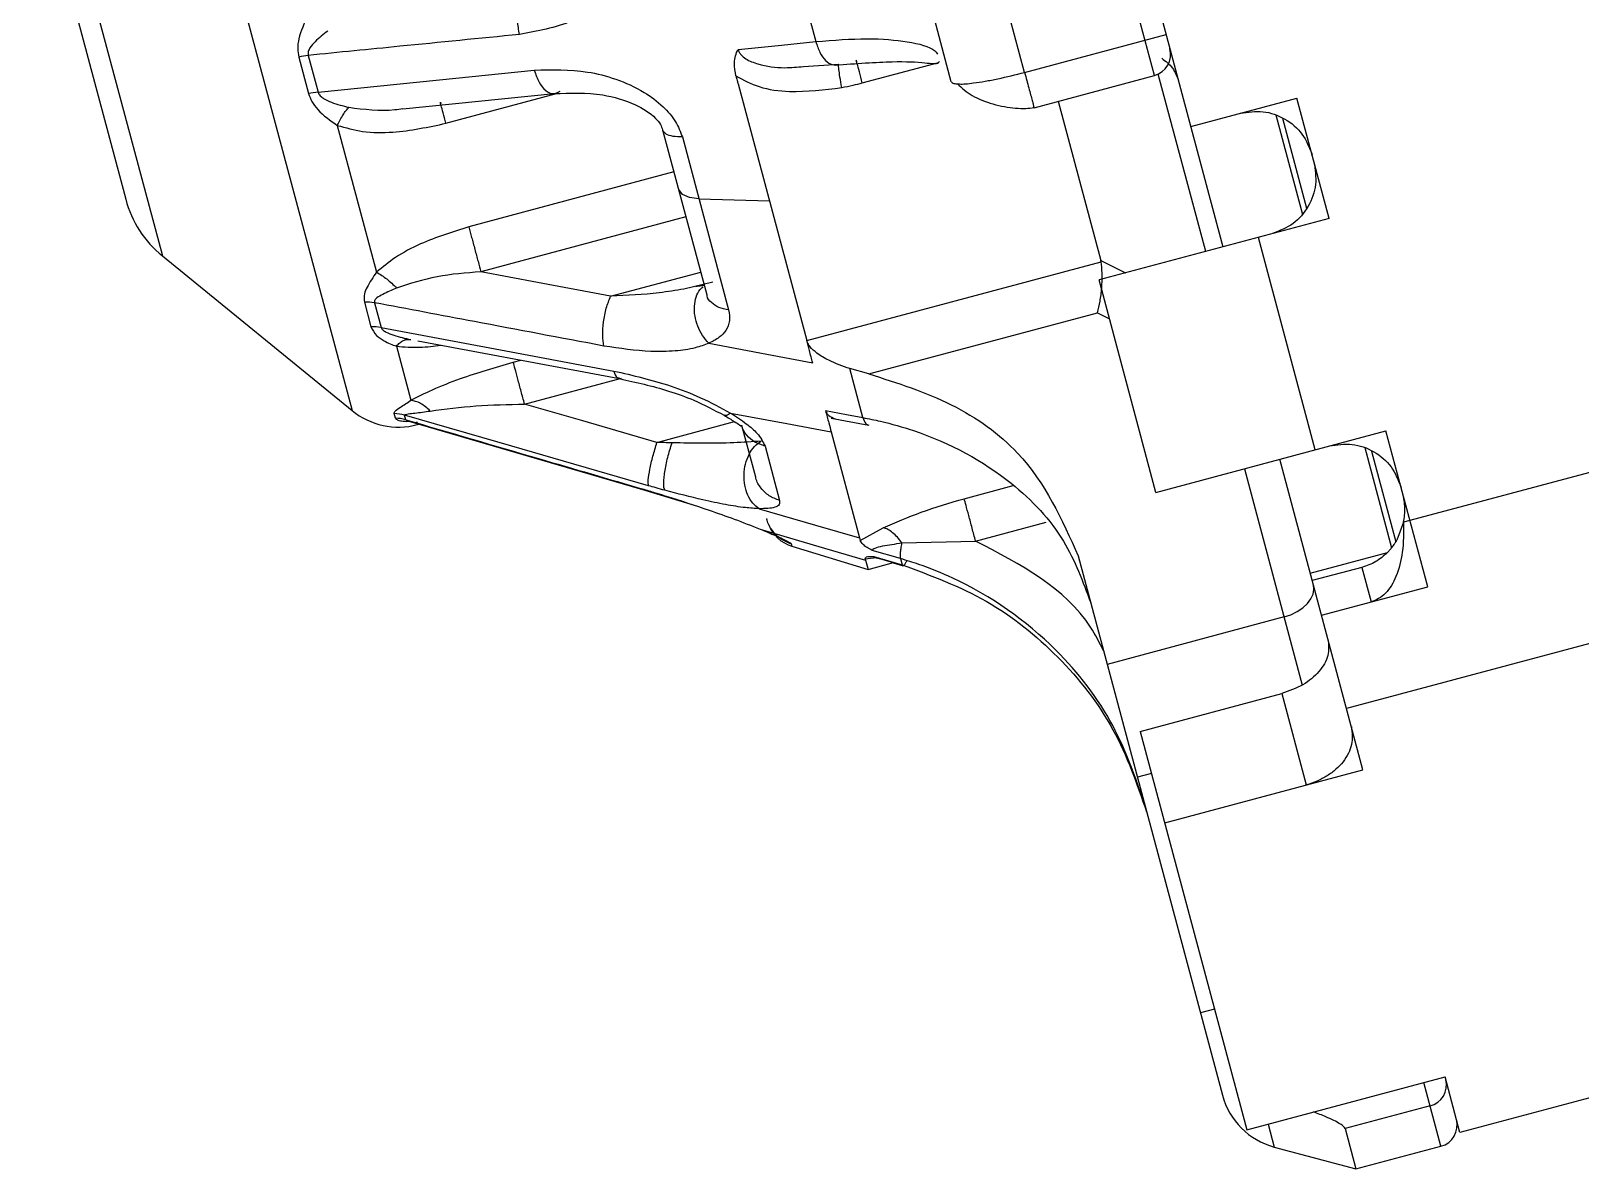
# Model space of a CAD drawing. Header units: inches. Extents: x -45.4 to 22.3, y -8.8 to 22.6.
# Drawn here: x 1.269 to 2.102, y 9.435 to 10.046 of the extents above; entities that cross this region are included whole.
import ezdxf

# ---------------------------------------------------------------- set-up
doc = ezdxf.new("R2010")
doc.units = ezdxf.units.IN
doc.header["$MEASUREMENT"] = 0

msp = doc.modelspace()

# ---------------------------------------------------------------- linework, layer by layer
at = {"color": 7, "linetype": 'Continuous', "lineweight": 25}
for p, q in [((1.76739, 10.46293), (1.90989, 9.93049)), ((1.87303, 10.02251), (1.78143, 10.3648)), ((1.80329, 10.02422), (1.72186, 10.32848)), ((1.7639, 10.01914), (1.68519, 10.3132)), ((1.31801, 10.30539), (1.4419, 9.8425)), ((1.2712, 10.18252), (1.33998, 9.92556)), ((1.26934, 10.14623), (1.32024, 9.95607)), ((1.68591, 10.05999), (1.69105, 10.04078)), ((1.80329, 10.02422), (1.87935, 10.04458)), ((1.41323, 10.03242), (1.41848, 10.01281)), ((1.41834, 10.03334), (1.42364, 10.01355)), ((1.71607, 10.01854), (1.75713, 10.02953)), ((1.68446, 10.02736), (1.70338, 10.02853)), ((1.80838, 10.00521), (1.87303, 10.02251)), ((1.90063, 9.92801), (1.87513, 10.02329)), ((1.46918, 10.00456), (1.5504, 10.01281)), ((1.49234, 9.99686), (1.55179, 10.01277)), ((1.64933, 10.01796), (1.68621, 9.88017)), ((1.82133, 10.00868), (1.84423, 9.92312)), ((1.89259, 9.99514), (1.94963, 10.01041)), ((1.96694, 9.94576), (1.94963, 10.01041)), ((2.8535, 10.00904), (2.00696, 9.78248)), ((1.43394, 9.9957), (1.45504, 9.91685)), ((1.93821, 10.00141), (1.95254, 9.94785)), ((1.94187, 9.99953), (1.95478, 9.9513)), ((1.60877, 9.99335), (1.63252, 9.90461)), ((1.61938, 9.98951), (1.64425, 9.89658)), ((1.61483, 9.97072), (1.50461, 9.94122)), ((1.62828, 9.95627), (1.66614, 9.95515)), ((1.62129, 9.94657), (1.51107, 9.91707)), ((1.96694, 9.94576), (1.84334, 9.91268)), ((1.95944, 9.82148), (1.92891, 9.93558)), ((1.33998, 9.92556), (1.4419, 9.8425)), ((1.68621, 9.88017), (1.84437, 9.9225)), ((1.84423, 9.92312), (1.85748, 9.91646)), ((1.58081, 9.90399), (1.62922, 9.91695)), ((1.87387, 9.79858), (1.84334, 9.91268)), ((2.86111, 9.91929), (1.97627, 9.68248)), ((1.63567, 9.91156), (1.62017, 9.90774)), ((1.44848, 9.90073), (1.45202, 9.8875)), ((1.4539, 9.90047), (1.45748, 9.88712)), ((1.71958, 9.86221), (1.84241, 9.89509)), ((1.84241, 9.89509), (1.84892, 9.8918)), ((1.47135, 9.88072), (1.46838, 9.88175)), ((1.47713, 9.87997), (1.58564, 9.85966)), ((1.46568, 9.87708), (1.47345, 9.84805)), ((1.52853, 9.86852), (1.53254, 9.8696)), ((1.71638, 9.83876), (1.70935, 9.86505)), ((1.71958, 9.86221), (1.70935, 9.86505)), ((1.53455, 9.846), (1.58666, 9.85995)), ((1.46516, 9.8384), (1.4645, 9.84086)), ((1.47074, 9.83758), (1.47007, 9.84006)), ((1.47113, 9.83727), (1.59919, 9.79982)), ((1.6994, 9.83837), (1.71949, 9.83461)), ((1.47651, 9.83662), (1.47695, 9.83499)), ((1.47695, 9.83499), (1.47798, 9.83527)), ((1.60574, 9.82541), (1.64741, 9.83656)), ((1.65122, 9.83475), (1.65868, 9.80689)), ((1.69937, 9.83102), (1.71458, 9.77417)), ((1.87387, 9.79858), (1.99747, 9.83166)), ((2.01989, 9.74789), (1.99747, 9.83166)), ((1.66383, 9.82343), (1.67164, 9.79426)), ((1.98605, 9.82266), (2.00048, 9.76873)), ((1.98971, 9.82078), (2.00276, 9.77204)), ((1.98507, 9.64958), (1.94043, 9.81639)), ((1.92141, 9.8113), (1.95253, 9.69503)), ((1.59919, 9.79982), (1.61089, 9.79634)), ((1.59919, 9.79982), (1.62573, 9.79165)), ((1.77085, 9.79517), (1.79719, 9.80222)), ((1.71495, 9.77279), (1.72732, 9.77955)), ((1.77696, 9.77236), (1.81495, 9.78253)), ((2.00696, 9.78248), (2.00325, 9.77288)), ((1.6779, 9.77087), (1.67821, 9.76969)), ((1.73736, 9.77139), (1.77696, 9.77236)), ((1.67821, 9.76969), (1.71913, 9.75717)), ((1.71778, 9.76221), (1.71913, 9.75717)), ((1.73666, 9.76297), (1.72135, 9.7674)), ((1.72223, 9.76411), (1.73756, 9.75963)), ((1.7228, 9.76372), (1.73817, 9.75923)), ((1.73666, 9.76297), (1.73756, 9.75963)), ((1.83206, 9.76445), (1.90961, 9.4747)), ((1.95681, 9.75519), (1.99833, 9.7663)), ((1.71913, 9.75717), (1.73275, 9.76081)), ((1.73262, 9.76078), (1.73805, 9.75919)), ((1.98451, 9.75827), (1.95789, 9.75115)), ((1.98451, 9.75827), (1.98947, 9.73975)), ((1.96285, 9.73262), (2.01989, 9.74789)), ((1.94274, 9.73163), (1.84766, 9.70618)), ((1.86545, 9.67015), (1.94152, 9.6905)), ((1.94152, 9.6905), (1.95465, 9.64143)), ((2.88135, 9.68054), (2.03725, 9.45462)), ((1.86545, 9.67015), (1.92273, 9.45613)), ((1.87149, 9.64757), (1.86389, 9.64553)), ((1.87859, 9.62108), (1.98507, 9.64958)), ((1.90537, 9.521), (1.89776, 9.51896)), ((1.92273, 9.45613), (2.02922, 9.48463)), ((2.02699, 9.44729), (2.01781, 9.48157)), ((2.03725, 9.45462), (2.02922, 9.48463)), ((2.02119, 9.46895), (1.97555, 9.45674)), ((1.93414, 9.45918), (1.93744, 9.44685)), ((1.97555, 9.45674), (1.98135, 9.43507)), ((1.93744, 9.44685), (1.98135, 9.43507)), ((1.98135, 9.43507), (2.02699, 9.44729))]:
    msp.add_line(p, q, dxfattribs=at)
at = {"color": 7, "linetype": 'Continuous', "lineweight": 25, "flags": 128}
for points in [[(1.64932, 10.03653), (1.67269, 10.03891), (1.69105, 10.04078)], [(1.42364, 10.01355), (1.48894, 10.02021), (1.53982, 10.02539)], [(1.62828, 9.95627), (1.62316, 9.95697), (1.61941, 9.95868), (1.61739, 9.96121), (1.61727, 9.96161)], [(1.58081, 9.90399), (1.54161, 9.91135), (1.51107, 9.91707)], [(1.45748, 9.88712), (1.52741, 9.87407), (1.58254, 9.86377)], [(1.63367, 9.87867), (1.66477, 9.8728), (1.68943, 9.86815)], [(1.60574, 9.82541), (1.56586, 9.83695), (1.53455, 9.846)], [(1.60116, 9.80216), (1.52768, 9.82341), (1.47007, 9.84006)], [(1.64522, 9.8412), (1.67548, 9.83551), (1.69937, 9.83102)], [(1.69629, 9.84251), (1.70754, 9.84041), (1.71638, 9.83876)], [(1.66073, 9.78977), (1.69086, 9.78104), (1.71458, 9.77417)], [(1.66111, 9.77885), (1.69275, 9.76956), (1.71778, 9.76221)], [(1.94274, 9.73163), (1.94638, 9.73285), (1.94976, 9.7345), (1.95275, 9.73651), (1.95522, 9.7388), (1.95709, 9.74129), (1.95828, 9.74387), (1.95875, 9.74646), (1.95848, 9.74894)]]:
    msp.add_lwpolyline(points, dxfattribs=at)
at = {"color": 7, "linetype": 'Continuous', "lineweight": 25}
for centre, radius, start, end in [((1.86998, 10.03392), 0.01181, 284.98345, 14.98345), ((1.42976, 9.95497), 0.0792, 98.29132, 102.05092), ((1.42909, 9.9573), 0.05651, 95.53674, 100.82514), ((1.37728, 9.97134), 0.05906, 194.98345, 230.8225), ((1.45005, 9.87681), 0.02397, 80.73871, 93.7594), ((1.45318, 9.86472), 0.02281, 79.13535, 92.91979), ((1.46677, 9.87302), 0.03937, 230.8225, 284.98345), ((1.46448, 9.82087), 0.01999, 73.77061, 89.95965), ((1.46509, 9.81851), 0.01988, 73.50023, 89.80362), ((1.68397, 9.78851), 0.01969, 202.27781, 252.98345), ((2.01834, 9.48024), 0.01164, 284.15209, 14.12723), ((1.94764, 9.48488), 0.03937, 194.98345, 254.98345), ((2.02393, 9.4587), 0.01181, 284.98345, 14.98345)]:
    msp.add_arc(centre, radius, start, end, dxfattribs=at)
for points, knots in [([(1.59026, 10.09833), (1.59078, 10.09523), (1.59188, 10.08865), (1.58937, 10.07844), (1.58321, 10.0679), (1.57309, 10.05862), (1.55614, 10.04895), (1.54153, 10.04632), (1.53185, 10.04458)], [0, 0, 0, 0, 0.091519, 0.194405, 0.321713, 0.494718, 0.665442, 1, 1, 1, 1]), ([(1.53185, 10.04458), (1.53141, 10.04704), (1.53052, 10.05196), (1.53107, 10.05932), (1.5329, 10.06557), (1.53505, 10.06784), (1.53612, 10.06898)], [0, 0, 0, 0, 0.249993, 0.5, 0.750007, 1, 1, 1, 1]), ([(1.41814, 10.0547), (1.41622, 10.0506), (1.41355, 10.04488), (1.41241, 10.0372), (1.41297, 10.03394), (1.41323, 10.03242)], [0, 0, 0, 0, 0.574655, 0.801739, 1, 1, 1, 1]), ([(1.42878, 10.04643), (1.42645, 10.04457), (1.42296, 10.0418), (1.41954, 10.0381), (1.41839, 10.03586), (1.41813, 10.03443), (1.41827, 10.0337), (1.41834, 10.03334)], [0, 0, 0, 0, 0.5048364, 0.7545795, 0.87814, 0.9393646, 1, 1, 1, 1]), ([(1.53185, 10.04458), (1.51042, 10.04245), (1.47258, 10.03868), (1.43475, 10.03496), (1.41834, 10.03334)], [0, 0, 0, 0, 0.5664434, 1, 1, 1, 1]), ([(1.69105, 10.04078), (1.70063, 10.04151), (1.71978, 10.04298), (1.741, 10.04095), (1.7536, 10.03786), (1.75602, 10.03466), (1.75651, 10.03402)], [0, 0, 0, 0, 0.307691, 0.615383, 0.923076, 1, 1, 1, 1]), ([(1.69105, 10.04078), (1.69174, 10.03872), (1.69312, 10.0346), (1.6963, 10.0303), (1.69988, 10.02788), (1.70222, 10.02831), (1.70338, 10.02853)], [0, 0, 0, 0, 0.249998, 0.499997, 0.750019, 1, 1, 1, 1]), ([(1.64818, 10.02228), (1.64773, 10.02463), (1.64703, 10.02836), (1.64772, 10.03321), (1.64879, 10.03543), (1.64932, 10.03653)], [0, 0, 0, 0, 0.464265, 0.735405, 1, 1, 1, 1]), ([(1.64932, 10.03653), (1.64949, 10.03603), (1.64985, 10.03502), (1.65116, 10.03322), (1.65435, 10.03063), (1.66234, 10.02778), (1.67298, 10.02626), (1.68109, 10.02703), (1.68446, 10.02736)], [0, 0, 0, 0, 0.042353, 0.085209, 0.173153, 0.356417, 0.73306, 1, 1, 1, 1]), ([(1.70164, 10.02816), (1.71256, 10.02894), (1.73273, 10.03039), (1.75009, 10.02961), (1.75657, 10.02837), (1.75745, 10.02995), (1.7576, 10.03021)], [0, 0, 0, 0, 0.370996, 0.685563, 0.947023, 1, 1, 1, 1]), ([(1.70498, 10.01605), (1.70466, 10.018), (1.70402, 10.02189), (1.70342, 10.0261), (1.70315, 10.02867), (1.70331, 10.02858), (1.70338, 10.02853)], [0, 0, 0, 0, 0.249997, 0.5, 0.750003, 1, 1, 1, 1]), ([(1.87695, 10.0318), (1.87905, 10.03019), (1.88328, 10.02696), (1.88514, 10.02198), (1.88607, 10.01948)], [0, 0, 0, 0, 0.498137, 1, 1, 1, 1]), ([(1.53982, 10.02539), (1.5493, 10.02567), (1.56375, 10.0261), (1.58381, 10.02093), (1.59776, 10.01475), (1.60869, 10.00665), (1.6161, 9.99821), (1.61833, 9.9923), (1.61938, 9.98951)], [0, 0, 0, 0, 0.325923, 0.496557, 0.671917, 0.801344, 0.906378, 1, 1, 1, 1]), ([(1.53982, 10.02539), (1.5406, 10.02311), (1.54217, 10.01854), (1.54585, 10.01412), (1.54993, 10.01218), (1.55241, 10.01342), (1.55365, 10.01405)], [0, 0, 0, 0, 0.2500005, 0.5000001, 0.7499996, 1, 1, 1, 1]), ([(1.64818, 10.02228), (1.64839, 10.02148), (1.64878, 10.02003), (1.64916, 10.0186), (1.64933, 10.01796)], [0, 0, 0, 0, 0.56, 1, 1, 1, 1]), ([(1.64818, 10.02228), (1.65221, 10.02014), (1.66108, 10.01541), (1.6808, 10.01302), (1.69566, 10.01489), (1.70498, 10.01605)], [0, 0, 0, 0, 0.236931, 0.521394, 1, 1, 1, 1]), ([(1.76746, 10.01804), (1.76774, 10.01801), (1.7695, 10.01782), (1.77455, 10.01825), (1.7819, 10.01939), (1.79096, 10.02112), (1.79841, 10.023), (1.80329, 10.02422)], [0, 0, 0, 0, 0.052589, 0.331721, 0.506565, 0.676419, 1, 1, 1, 1]), ([(1.41848, 10.01281), (1.41901, 10.01137), (1.42016, 10.00826), (1.42505, 10.00193), (1.43022, 9.9983), (1.43394, 9.9957)], [0, 0, 0, 0, 0.1969633, 0.4238797, 1, 1, 1, 1]), ([(1.42364, 10.01355), (1.42377, 10.01321), (1.42403, 10.01252), (1.42502, 10.01133), (1.42722, 10.00966), (1.43232, 10.00741), (1.43695, 10.00623), (1.44005, 10.00543)], [0, 0, 0, 0, 0.058915, 0.118952, 0.241846, 0.491909, 1, 1, 1, 1]), ([(1.5504, 10.01281), (1.55915, 10.0131), (1.57394, 10.01361), (1.59247, 10.00823), (1.60304, 10.00196), (1.60761, 9.99664), (1.60842, 9.99434), (1.60877, 9.99335)], [0, 0, 0, 0, 0.414172, 0.699792, 0.894015, 0.954459, 1, 1, 1, 1]), ([(1.70498, 10.01605), (1.70704, 10.01646), (1.71076, 10.01718), (1.71444, 10.01812), (1.71607, 10.01854)], [0, 0, 0, 0, 0.555173, 1, 1, 1, 1]), ([(1.7639, 10.01914), (1.76417, 10.01877), (1.76461, 10.01818), (1.76667, 10.01808), (1.76746, 10.01804)], [0, 0, 0, 0, 0.618567, 1, 1, 1, 1]), ([(1.76727, 10.01797), (1.76961, 10.0158), (1.77313, 10.01254), (1.78028, 10.0092), (1.78619, 10.00716), (1.7924, 10.00571), (1.79842, 10.00491), (1.80396, 10.0047), (1.80692, 10.00509), (1.80836, 10.00528)], [0, 0, 0, 0, 0.2578439, 0.3887208, 0.518772, 0.6464634, 0.770184, 0.8884321, 1, 1, 1, 1]), ([(1.43394, 9.9957), (1.43446, 9.99673), (1.4355, 9.99878), (1.43709, 10.00147), (1.43864, 10.00378), (1.43958, 10.00488), (1.44005, 10.00543)], [0, 0, 0, 0, 0.2499999, 0.5, 0.7500001, 1, 1, 1, 1]), ([(1.44005, 10.00543), (1.44841, 10.00439), (1.45823, 10.00317), (1.46773, 10.00458), (1.46915, 10.00479)], [0, 0, 0, 0, 0.850846, 1, 1, 1, 1]), ([(1.48944, 10.00772), (1.4894, 10.00786), (1.48918, 10.00866), (1.48935, 10.00804), (1.48949, 10.00753)], [0, 0, 0, 0, 0.175234, 1, 1, 1, 1]), ([(1.49234, 9.99686), (1.49182, 9.9988), (1.49078, 10.00269), (1.48975, 10.00654), (1.48953, 10.00736), (1.48944, 10.00772)], [0, 0, 0, 0, 0.35874, 0.71748, 1, 1, 1, 1]), ([(1.43394, 9.9957), (1.43843, 9.99445), (1.44811, 9.99176), (1.46808, 9.99169), (1.4829, 9.99485), (1.49234, 9.99686)], [0, 0, 0, 0, 0.238413, 0.514224, 1, 1, 1, 1]), ([(1.50461, 9.94122), (1.49582, 9.93846), (1.48206, 9.93414), (1.46534, 9.92543), (1.4583, 9.91957), (1.45504, 9.91685)], [0, 0, 0, 0, 0.485733, 0.761497, 1, 1, 1, 1]), ([(1.84241, 9.89509), (1.84291, 9.89706), (1.84392, 9.90108), (1.84471, 9.9073), (1.84499, 9.91243), (1.84501, 9.91748), (1.84462, 9.92052), (1.84437, 9.9225)], [0, 0, 0, 0, 0.237759, 0.482432, 0.622395, 0.755093, 1, 1, 1, 1]), ([(1.84437, 9.9225), (1.84435, 9.92261), (1.84431, 9.92282), (1.84426, 9.92303), (1.84423, 9.92312)], [0, 0, 0, 0, 0.560569, 1, 1, 1, 1]), ([(1.45504, 9.91685), (1.45319, 9.91414), (1.45049, 9.9102), (1.44812, 9.90496), (1.44835, 9.90224), (1.44848, 9.90073)], [0, 0, 0, 0, 0.493883, 0.718552, 1, 1, 1, 1]), ([(1.45504, 9.91685), (1.4569, 9.91573), (1.46062, 9.9135), (1.46407, 9.91007), (1.46579, 9.90836)], [0, 0, 0, 0, 0.5, 1, 1, 1, 1]), ([(1.51107, 9.91707), (1.5031, 9.91646), (1.48728, 9.91525), (1.47292, 9.91064), (1.46579, 9.90836)], [0, 0, 0, 0, 0.503997, 1, 1, 1, 1]), ([(1.46579, 9.90836), (1.46325, 9.90722), (1.45944, 9.90553), (1.4556, 9.90345), (1.45419, 9.90213), (1.45378, 9.90122), (1.45386, 9.90072), (1.4539, 9.90047)], [0, 0, 0, 0, 0.505691, 0.755594, 0.87886, 0.939689, 1, 1, 1, 1]), ([(1.57719, 9.8772), (1.5769, 9.87905), (1.57633, 9.88273), (1.57687, 9.89011), (1.57835, 9.8977), (1.57999, 9.9019), (1.58081, 9.90399)], [0, 0, 0, 0, 0.249993, 0.5, 0.750007, 1, 1, 1, 1]), ([(1.62017, 9.90774), (1.61579, 9.90703), (1.603, 9.90498), (1.58961, 9.90438), (1.58081, 9.90399)], [0, 0, 0, 0, 0.342877, 1, 1, 1, 1]), ([(1.63367, 9.87867), (1.63247, 9.88001), (1.63007, 9.88268), (1.62749, 9.88782), (1.62597, 9.89328), (1.62566, 9.89873), (1.62662, 9.90361), (1.62828, 9.90718), (1.62991, 9.90849), (1.63047, 9.90894)], [0, 0, 0, 0, 0.153156, 0.306312, 0.459464, 0.612614, 0.765764, 0.918916, 1, 1, 1, 1]), ([(1.63101, 9.90964), (1.63053, 9.9096), (1.62948, 9.9095), (1.62758, 9.9092), (1.62656, 9.90904)], [0, 0, 0, 0, 0.463717, 1, 1, 1, 1]), ([(1.64425, 9.89658), (1.64239, 9.89695), (1.63867, 9.89768), (1.63481, 9.90043), (1.63274, 9.90288), (1.63265, 9.90444), (1.63264, 9.90463)], [0, 0, 0, 0, 0.31904, 0.63808, 0.957121, 1, 1, 1, 1]), ([(1.57719, 9.8772), (1.55399, 9.88157), (1.5129, 9.88931), (1.47181, 9.89708), (1.4539, 9.90047)], [0, 0, 0, 0, 0.564345, 1, 1, 1, 1]), ([(1.64425, 9.89658), (1.64455, 9.89462), (1.64517, 9.89051), (1.64302, 9.88559), (1.6392, 9.8815), (1.63561, 9.87967), (1.63367, 9.87867)], [0, 0, 0, 0, 0.235182, 0.492063, 0.724629, 1, 1, 1, 1]), ([(1.45202, 9.8875), (1.45287, 9.88589), (1.4544, 9.88301), (1.4596, 9.87943), (1.46343, 9.87795), (1.46568, 9.87708)], [0, 0, 0, 0, 0.342199, 0.613992, 1, 1, 1, 1]), ([(1.45748, 9.88712), (1.45757, 9.8869), (1.45776, 9.88644), (1.45865, 9.88558), (1.46077, 9.88428), (1.46577, 9.8823), (1.47033, 9.88132), (1.47338, 9.88067)], [0, 0, 0, 0, 0.059173, 0.1193012, 0.2419711, 0.4921974, 1, 1, 1, 1]), ([(1.46568, 9.87708), (1.4663, 9.87773), (1.46754, 9.87904), (1.46951, 9.88024), (1.47149, 9.88088), (1.47275, 9.88074), (1.47338, 9.88067)], [0, 0, 0, 0, 0.25, 0.5, 0.75, 1, 1, 1, 1]), ([(1.63367, 9.87867), (1.63126, 9.87779), (1.62574, 9.87575), (1.61517, 9.87432), (1.59902, 9.87392), (1.58574, 9.87592), (1.57719, 9.8772)], [0, 0, 0, 0, 0.157559, 0.36153, 0.589014, 1, 1, 1, 1]), ([(1.68943, 9.86815), (1.68884, 9.87036), (1.68778, 9.87431), (1.68669, 9.87838), (1.68621, 9.88017)], [0, 0, 0, 0, 0.559998, 1, 1, 1, 1]), ([(1.70935, 9.86505), (1.70553, 9.86639), (1.69937, 9.86855), (1.69209, 9.87283), (1.68845, 9.8761), (1.6868, 9.87848), (1.68641, 9.87961), (1.68621, 9.88017)], [0, 0, 0, 0, 0.411789, 0.663715, 0.841993, 0.921816, 1, 1, 1, 1]), ([(1.46568, 9.87708), (1.46987, 9.87674), (1.47752, 9.87612), (1.48585, 9.87716), (1.48962, 9.87763)], [0, 0, 0, 0, 0.547245, 1, 1, 1, 1]), ([(1.47345, 9.84805), (1.47721, 9.84996), (1.4853, 9.85408), (1.50393, 9.86136), (1.51894, 9.86573), (1.52853, 9.86852)], [0, 0, 0, 0, 0.238034, 0.513468, 1, 1, 1, 1]), ([(1.58254, 9.86377), (1.59277, 9.86142), (1.60834, 9.85784), (1.6297, 9.84961), (1.63994, 9.84406), (1.64522, 9.8412)], [0, 0, 0, 0, 0.481359, 0.732306, 1, 1, 1, 1]), ([(1.58254, 9.86377), (1.58305, 9.86232), (1.58382, 9.86015), (1.58514, 9.86007), (1.58558, 9.86005)], [0, 0, 0, 0, 0.666667, 1, 1, 1, 1]), ([(1.71958, 9.86221), (1.73487, 9.85735), (1.76544, 9.84762), (1.809, 9.81606), (1.82332, 9.78401), (1.83206, 9.76445)], [0, 0, 0, 0, 0.280485, 0.560995, 1, 1, 1, 1]), ([(1.58564, 9.85966), (1.59445, 9.8577), (1.60784, 9.85473), (1.6268, 9.8479), (1.63644, 9.84282), (1.64181, 9.83999)], [0, 0, 0, 0, 0.459868, 0.699088, 1, 1, 1, 1]), ([(1.4645, 9.84086), (1.46461, 9.84135), (1.46487, 9.84242), (1.46821, 9.84451), (1.4715, 9.84673), (1.47345, 9.84805)], [0, 0, 0, 0, 0.251635, 0.557759, 1, 1, 1, 1]), ([(1.48388, 9.84227), (1.48304, 9.84306), (1.48137, 9.84463), (1.4787, 9.84636), (1.47602, 9.8476), (1.47431, 9.8479), (1.47345, 9.84805)], [0, 0, 0, 0, 0.25, 0.5, 0.75, 1, 1, 1, 1]), ([(1.48388, 9.84227), (1.49198, 9.84331), (1.50827, 9.84541), (1.52575, 9.8458), (1.53455, 9.846)], [0, 0, 0, 0, 0.496737, 1, 1, 1, 1]), ([(1.47334, 9.83662), (1.47192, 9.83656), (1.46935, 9.83645), (1.46625, 9.83727), (1.46555, 9.838), (1.46516, 9.8384)], [0, 0, 0, 0, 0.3562577, 0.6431355, 1, 1, 1, 1]), ([(1.47007, 9.84006), (1.47009, 9.84015), (1.47014, 9.84031), (1.47077, 9.84055), (1.47248, 9.84085), (1.4769, 9.84124), (1.48108, 9.84185), (1.48388, 9.84227)], [0, 0, 0, 0, 0.059065, 0.119323, 0.242565, 0.49244, 1, 1, 1, 1]), ([(1.47074, 9.83758), (1.4945, 9.83063), (1.53713, 9.81818), (1.57976, 9.80573), (1.59861, 9.80022)], [0, 0, 0, 0, 0.557623, 1, 1, 1, 1]), ([(1.47616, 9.83599), (1.47507, 9.83619), (1.47333, 9.83651), (1.47163, 9.83702), (1.47088, 9.83736), (1.47079, 9.83751), (1.47074, 9.83758)], [0, 0, 0, 0, 0.454899, 0.730542, 0.866017, 1, 1, 1, 1]), ([(1.64522, 9.8412), (1.64445, 9.84065), (1.64295, 9.83958), (1.64216, 9.8399), (1.64177, 9.84006)], [0, 0, 0, 0, 0.513148, 1, 1, 1, 1]), ([(1.64181, 9.83999), (1.64374, 9.83882), (1.64709, 9.83681), (1.65003, 9.83488), (1.65114, 9.83414), (1.65116, 9.83435), (1.65117, 9.83437)], [0, 0, 0, 0, 0.436469, 0.753998, 0.98127, 1, 1, 1, 1]), ([(1.64522, 9.8412), (1.64815, 9.83932), (1.65352, 9.83589), (1.6607, 9.82964), (1.66269, 9.8257), (1.66383, 9.82343)], [0, 0, 0, 0, 0.337393, 0.61787, 1, 1, 1, 1]), ([(1.69632, 9.84239), (1.6969, 9.84022), (1.69794, 9.83634), (1.69893, 9.83264), (1.69937, 9.83102)], [0, 0, 0, 0, 0.559997, 1, 1, 1, 1]), ([(1.69633, 9.84239), (1.69651, 9.84193), (1.69688, 9.84101), (1.69843, 9.8394), (1.70028, 9.83865), (1.70155, 9.83813)], [0, 0, 0, 0, 0.237289, 0.477222, 1, 1, 1, 1]), ([(1.71638, 9.83876), (1.71954, 9.83813), (1.72882, 9.83626), (1.75807, 9.82792), (1.79469, 9.8081), (1.82581, 9.77455), (1.83463, 9.75061), (1.8388, 9.73929)], [0, 0, 0, 0, 0.051855, 0.152698, 0.499751, 0.763489, 1, 1, 1, 1]), ([(1.71638, 9.83876), (1.7168, 9.83758), (1.71759, 9.83537), (1.7189, 9.83493), (1.71952, 9.83472)], [0, 0, 0, 0, 0.53161, 1, 1, 1, 1]), ([(1.66383, 9.82343), (1.6619, 9.82405), (1.65805, 9.82529), (1.65388, 9.82915), (1.65158, 9.83249), (1.65137, 9.83452), (1.65134, 9.83475)], [0, 0, 0, 0, 0.319319, 0.638639, 0.957958, 1, 1, 1, 1]), ([(1.60116, 9.80216), (1.60107, 9.80306), (1.60088, 9.80486), (1.60181, 9.81072), (1.60346, 9.81795), (1.60498, 9.82292), (1.60574, 9.82541)], [0, 0, 0, 0, 0.249992, 0.5, 0.750008, 1, 1, 1, 1]), ([(1.61389, 9.82519), (1.61243, 9.82522), (1.60972, 9.82529), (1.607, 9.82537), (1.60574, 9.82541)], [0, 0, 0, 0, 0.536485, 1, 1, 1, 1]), ([(1.60991, 9.7997), (1.60976, 9.80013), (1.60944, 9.801), (1.60931, 9.80328), (1.60946, 9.80615), (1.60989, 9.80957), (1.61058, 9.81335), (1.61151, 9.81734), (1.61262, 9.82138), (1.61347, 9.82392), (1.61389, 9.82519)], [0, 0, 0, 0, 0.125012, 0.249995, 0.374986, 0.5, 0.625014, 0.750005, 0.874988, 1, 1, 1, 1]), ([(1.6618, 9.82612), (1.65691, 9.82576), (1.64171, 9.82466), (1.62513, 9.82498), (1.61389, 9.82519)], [0, 0, 0, 0, 0.321874, 1, 1, 1, 1]), ([(1.66073, 9.78977), (1.65951, 9.79068), (1.65709, 9.7925), (1.65442, 9.79698), (1.65276, 9.80228), (1.65232, 9.80809), (1.6531, 9.81387), (1.65507, 9.81912), (1.658, 9.8235), (1.66053, 9.82524), (1.6618, 9.82612)], [0, 0, 0, 0, 0.125002, 0.250005, 0.375003, 0.5, 0.624997, 0.749995, 0.874998, 1, 1, 1, 1]), ([(1.66164, 9.80088), (1.66044, 9.80254), (1.65908, 9.80442), (1.65883, 9.80665), (1.6588, 9.80691)], [0, 0, 0, 0, 0.881521, 1, 1, 1, 1]), ([(1.59861, 9.80022), (1.60098, 9.79952), (1.60502, 9.79833), (1.60907, 9.79708), (1.61075, 9.79656)], [0, 0, 0, 0, 0.584868, 1, 1, 1, 1]), ([(1.60991, 9.7997), (1.60835, 9.80013), (1.60544, 9.80093), (1.60252, 9.80177), (1.60116, 9.80216)], [0, 0, 0, 0, 0.538188, 1, 1, 1, 1]), ([(1.66073, 9.78977), (1.65828, 9.78992), (1.65275, 9.79028), (1.64244, 9.79197), (1.62806, 9.79494), (1.61684, 9.79788), (1.60991, 9.7997)], [0, 0, 0, 0, 0.173406, 0.393079, 0.62568, 1, 1, 1, 1]), ([(1.61075, 9.79656), (1.61846, 9.79409), (1.63083, 9.79013), (1.6479, 9.78403), (1.65654, 9.78064), (1.66111, 9.77885)], [0, 0, 0, 0, 0.4381873, 0.7032444, 1, 1, 1, 1]), ([(2.00696, 9.78248), (2.00733, 9.78509), (2.00806, 9.79031), (2.007, 9.79547), (2.00647, 9.79805)], [0, 0, 0, 0, 0.499941, 1, 1, 1, 1]), ([(1.67164, 9.79426), (1.67166, 9.79348), (1.67171, 9.79185), (1.66858, 9.78994), (1.66383, 9.78983), (1.66073, 9.78977)], [0, 0, 0, 0, 0.2437804, 0.5056753, 1, 1, 1, 1]), ([(1.72732, 9.77955), (1.73398, 9.78245), (1.74754, 9.78834), (1.76299, 9.79286), (1.77085, 9.79517)], [0, 0, 0, 0, 0.491335, 1, 1, 1, 1]), ([(1.66111, 9.77885), (1.66403, 9.77765), (1.66935, 9.77546), (1.67452, 9.77304), (1.67731, 9.77153), (1.67771, 9.77108), (1.6779, 9.77087)], [0, 0, 0, 0, 0.339368, 0.618936, 0.814513, 1, 1, 1, 1]), ([(1.6779, 9.77087), (1.67592, 9.77167), (1.67197, 9.77328), (1.66759, 9.77794), (1.66511, 9.78192), (1.66481, 9.7843), (1.66477, 9.78459)], [0, 0, 0, 0, 0.318601, 0.637202, 0.955803, 1, 1, 1, 1]), ([(1.73736, 9.77139), (1.73656, 9.77244), (1.73495, 9.77455), (1.73236, 9.77697), (1.72976, 9.77878), (1.72813, 9.77929), (1.72732, 9.77955)], [0, 0, 0, 0, 0.2499998, 0.5, 0.7500002, 1, 1, 1, 1]), ([(2.00696, 9.78248), (2.00695, 9.77708), (2.00694, 9.76714), (2.0037, 9.75402), (1.99888, 9.74556), (1.99372, 9.74128), (1.99087, 9.74025), (1.98947, 9.73975)], [0, 0, 0, 0, 0.325135, 0.599254, 0.817878, 0.910679, 1, 1, 1, 1]), ([(1.71458, 9.77417), (1.71465, 9.77391), (1.71478, 9.77344), (1.7149, 9.77299), (1.71495, 9.77279)], [0, 0, 0, 0, 0.56, 1, 1, 1, 1]), ([(1.72135, 9.7674), (1.72039, 9.76793), (1.71843, 9.76899), (1.71594, 9.77088), (1.71533, 9.77205), (1.71495, 9.77279)], [0, 0, 0, 0, 0.264244, 0.53593, 1, 1, 1, 1]), ([(1.72135, 9.7674), (1.72141, 9.76762), (1.72153, 9.76806), (1.72341, 9.76891), (1.7284, 9.77019), (1.73375, 9.7709), (1.73736, 9.77139)], [0, 0, 0, 0, 0.116792, 0.236828, 0.485662, 1, 1, 1, 1]), ([(1.73666, 9.76297), (1.7366, 9.76334), (1.73646, 9.76407), (1.73655, 9.76599), (1.73682, 9.7684), (1.73718, 9.77039), (1.73736, 9.77139)], [0, 0, 0, 0, 0.25, 0.5, 0.75, 1, 1, 1, 1]), ([(1.84572, 9.71342), (1.84353, 9.71774), (1.82973, 9.74491), (1.80107, 9.75982), (1.77696, 9.77236)], [0, 0, 0, 0, 0.158927, 1, 1, 1, 1]), ([(2.00048, 9.76873), (2.00094, 9.76933), (2.00176, 9.7704), (2.00245, 9.77154), (2.00276, 9.77204)], [0, 0, 0, 0, 0.5586601, 1, 1, 1, 1]), ([(2.00325, 9.77288), (2.00316, 9.77272), (2.003, 9.77244), (2.00283, 9.77216), (2.00276, 9.77204)], [0, 0, 0, 0, 0.559718, 1, 1, 1, 1]), ([(1.71759, 9.76294), (1.71767, 9.76332), (1.71781, 9.76392), (1.7197, 9.76424), (1.72139, 9.76415), (1.72223, 9.76411)], [0, 0, 0, 0, 0.464212, 0.733542, 1, 1, 1, 1]), ([(1.71759, 9.76294), (1.7195, 9.76306), (1.72146, 9.76318), (1.72393, 9.76359), (1.72399, 9.7636)], [0, 0, 0, 0, 0.976222, 1, 1, 1, 1]), ([(1.71759, 9.76294), (1.71762, 9.7628), (1.71769, 9.76255), (1.71775, 9.76232), (1.71778, 9.76221)], [0, 0, 0, 0, 0.56, 1, 1, 1, 1]), ([(1.72223, 9.76411), (1.72239, 9.76394), (1.72271, 9.76358), (1.72415, 9.7632), (1.72548, 9.76306), (1.72604, 9.763)], [0, 0, 0, 0, 0.360404, 0.730348, 1, 1, 1, 1]), ([(1.86773, 9.63117), (1.86275, 9.64553), (1.85221, 9.6759), (1.81835, 9.71968), (1.7798, 9.74674), (1.74949, 9.75905), (1.73992, 9.76198), (1.73666, 9.76297)], [0, 0, 0, 0, 0.236563, 0.500252, 0.847302, 0.948145, 1, 1, 1, 1]), ([(1.73756, 9.75963), (1.73767, 9.75944), (1.73788, 9.75904), (1.73848, 9.75936), (1.73924, 9.76031), (1.73987, 9.7615), (1.74019, 9.7621)], [0, 0, 0, 0, 0.250014, 0.499993, 0.749982, 1, 1, 1, 1]), ([(1.99833, 9.7663), (1.9963, 9.7645), (1.99225, 9.76087), (1.98709, 9.75914), (1.98451, 9.75827)], [0, 0, 0, 0, 0.498848, 1, 1, 1, 1]), ([(1.99833, 9.7663), (1.99875, 9.76674), (1.99949, 9.76753), (2.00018, 9.76836), (2.00048, 9.76873)], [0, 0, 0, 0, 0.559961, 1, 1, 1, 1]), ([(1.73756, 9.75963), (1.75302, 9.75388), (1.78394, 9.74238), (1.82256, 9.71122), (1.85294, 9.67258), (1.8636, 9.64202), (1.86887, 9.62693)], [0, 0, 0, 0, 0.2500658, 0.4999875, 0.7530739, 1, 1, 1, 1]), ([(1.9663, 9.71971), (1.9666, 9.71677), (1.96718, 9.71091), (1.96201, 9.70211), (1.95323, 9.69464), (1.94543, 9.69188), (1.94152, 9.6905)], [0, 0, 0, 0, 0.2503167, 0.4998601, 0.7495373, 1, 1, 1, 1]), ([(1.97888, 9.67271), (1.97926, 9.66952), (1.98, 9.66322), (1.97588, 9.65522), (1.97074, 9.64973), (1.96598, 9.64621), (1.96059, 9.64329), (1.95662, 9.64205), (1.95465, 9.64143)], [0, 0, 0, 0, 0.26036, 0.513802, 0.637697, 0.759723, 0.880473, 1, 1, 1, 1]), ([(1.97555, 9.45674), (1.97535, 9.4571), (1.97494, 9.45785), (1.97189, 9.45999), (1.96638, 9.46278), (1.96079, 9.46485), (1.9585, 9.4657)], [0, 0, 0, 0, 0.156641, 0.321652, 0.721406, 1, 1, 1, 1])]:
    msp.add_open_spline(points, degree=3, knots=knots, dxfattribs=at)
for points in [[(1.71607, 10.01854), (1.71551, 10.02063), (1.71439, 10.0248), (1.71326, 10.02904), (1.71268, 10.03122), (1.71287, 10.03049), (1.71297, 10.03013)], [(1.80329, 10.02422), (1.80368, 10.02277), (1.80446, 10.01987), (1.80556, 10.01574), (1.80655, 10.01206), (1.80736, 10.00901), (1.80797, 10.00675), (1.80832, 10.00542), (1.80843, 10.00501), (1.80828, 10.00557), (1.80821, 10.00586)], [(1.91921, 10.00227), (1.92332, 10.00288), (1.93154, 10.0041), (1.94348, 9.99975), (1.9532, 9.99158), (1.95625, 9.98385), (1.95778, 9.97998)], [(1.61938, 9.98951), (1.61762, 9.98956), (1.61411, 9.98965), (1.61036, 9.99091), (1.60937, 9.99233), (1.60888, 9.99304)], [(1.95879, 9.97618), (1.9594, 9.97207), (1.96062, 9.96385), (1.95628, 9.95191), (1.94811, 9.94219), (1.94038, 9.93914), (1.93651, 9.93761)], [(1.50461, 9.94122), (1.5051, 9.93938), (1.50608, 9.93571), (1.50785, 9.9291), (1.50961, 9.92251), (1.51058, 9.91889), (1.51107, 9.91707)], [(1.53455, 9.846), (1.53395, 9.84828), (1.53273, 9.85283), (1.53093, 9.85954), (1.5294, 9.86525), (1.52882, 9.86743), (1.52853, 9.86852)], [(1.96705, 9.82352), (1.97116, 9.82413), (1.97938, 9.82535), (1.99132, 9.821), (2.00104, 9.81283), (2.00409, 9.8051), (2.00562, 9.80124)], [(1.67164, 9.79426), (1.66967, 9.79497), (1.66573, 9.7964), (1.663, 9.79939), (1.66164, 9.80088)], [(1.77696, 9.77236), (1.77633, 9.7747), (1.77508, 9.77939), (1.77324, 9.78627), (1.77169, 9.79205), (1.77113, 9.79413), (1.77085, 9.79517)]]:
    msp.add_open_spline(points, degree=3, dxfattribs=at)

doc.saveas('drawing.dxf')
